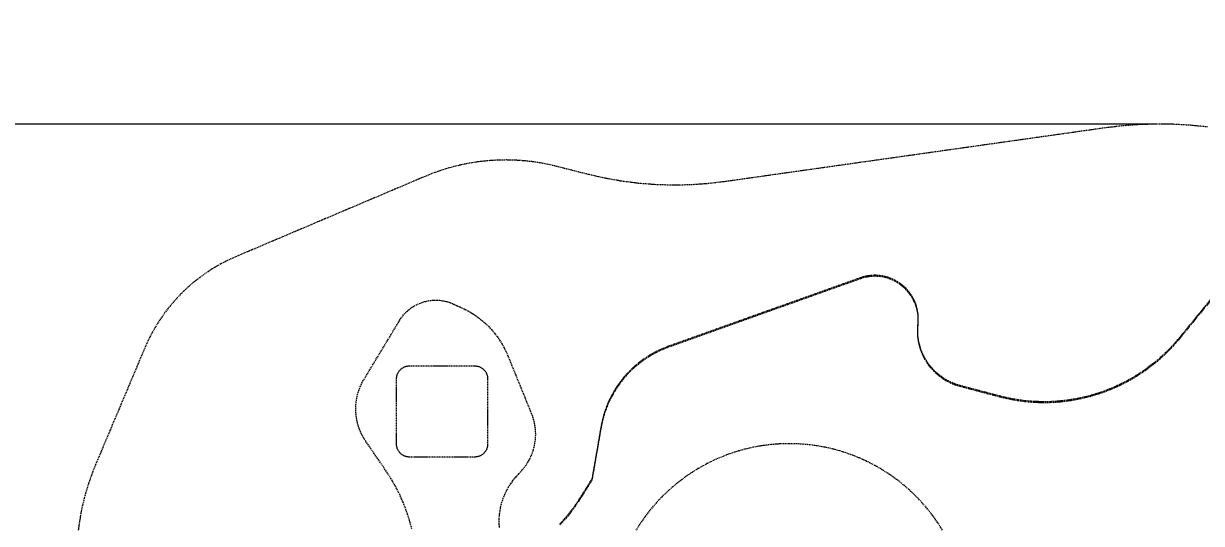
# Model space of a CAD drawing. Header units: millimetres. Extents: x -3208 to 2919, y -2524 to 2306.
# Drawn here: x -1013 to 345, y 347 to 922 of the extents above; entities that cross this region are included whole.
import ezdxf

# ---------------------------------------------------------------- set-up
doc = ezdxf.new("R2010")
doc.units = ezdxf.units.MM
doc.linetypes.add('HIDDEN', pattern=[1.905, 1.27, -0.635])
for name, color, linetype in [('DIKOM_ОБЪЕКТ', 7, 'Continuous'), ('DIKOM_РАЗМЕР_ЗОНА', 7, 'Continuous'), ('DIKOM_РАЗМЕР_ОБЪЕКТА', 7, 'Continuous')]:
    doc.layers.add(name, color=color, linetype=linetype)
doc.styles.add('style1', font='arialbd.ttf', dxfattribs={"width": 0.8})
doc.dimstyles.new('1-50', dxfattribs={"dimtxt": 300, "dimasz": 200, "dimexe": 100, "dimexo": 0, "dimgap": 100, "dimtad": 1, "dimtxsty": 'style1', "dimcen": 200, "dimclrd": 7, "dimclre": 7, "dimclrt": 7, "dimadec": 1, "dimazin": 2, "dimtfac": 1, "dimtmove": 0, "dimatfit": 2, "dimfxl": 0, "dimlwd": 25, "dimlwe": 18, "dimarcsym": 0})

# ---------------------------------------------------------------- blocks, each defined once
blk = doc.blocks.new('*D1')
at = {"layer": 'Defpoints', "color": 0, "transparency": 16777216}
for p in [(292.4, 806.3), (-1357.1, -414), (723.2, -414)]:
    blk.add_point(p, dxfattribs=at)
at = {"layer": 'DIKOM_РАЗМЕР_ОБЪЕКТА', "color": 7, "lineweight": 18, "transparency": 16777216}
for p, q in [((292.4, 806.3), (-1457.1, 806.3)), ((723.2, -414), (-1457.1, -414))]:
    blk.add_line(p, q, dxfattribs=at)
at = {"layer": 'DIKOM_РАЗМЕР_ОБЪЕКТА', "color": 7, "lineweight": 25, "transparency": 16777216}
blk.add_line((-1357.1, 606.3), (-1357.1, -214), dxfattribs=at)
at = {"layer": 'DIKOM_РАЗМЕР_ОБЪЕКТА', "color": 7, "transparency": 16777216}
for points in [[(-1390.4, 606.3), (-1323.8, 606.3), (-1357.1, 806.3)], [(-1390.4, -214), (-1323.8, -214), (-1357.1, -414)]]:
    blk.add_solid(points, dxfattribs=at)
at = {"layer": 'DIKOM_РАЗМЕР_ОБЪЕКТА', "color": 7, "transparency": 16777216, "insert": (-1610.3, 196.1), "char_height": 300, "attachment_point": 5, "rotation": 90, "style": 'style1'}
blk.add_mtext('{\\fArial|b0|i0|c204|p34;1220}', dxfattribs=at)
blk = doc.blocks.new('*D3')
at = {"layer": 'Defpoints', "color": 0, "transparency": 16777216}
for p in [(1483, 2306.3), (-2758.2, -1909), (1483, -1909)]:
    blk.add_point(p, dxfattribs=at)
at = {"layer": 'DIKOM_РАЗМЕР_ЗОНА', "color": 7, "lineweight": 18, "transparency": 16777216}
for p, q in [((1483, 2306.3), (-2858.2, 2306.3)), ((1483, -1909), (-2858.2, -1909))]:
    blk.add_line(p, q, dxfattribs=at)
at = {"layer": 'DIKOM_РАЗМЕР_ЗОНА', "color": 7, "lineweight": 25, "transparency": 16777216}
blk.add_line((-2758.2, 2106.3), (-2758.2, -1709), dxfattribs=at)
at = {"layer": 'DIKOM_РАЗМЕР_ЗОНА', "color": 7, "transparency": 16777216}
for points in [[(-2791.5, 2106.3), (-2724.8, 2106.3), (-2758.2, 2306.3)], [(-2791.5, -1709), (-2724.8, -1709), (-2758.2, -1909)]]:
    blk.add_solid(points, dxfattribs=at)
at = {"layer": 'DIKOM_РАЗМЕР_ЗОНА', "color": 7, "transparency": 16777216, "insert": (-3011.3, 130.9), "char_height": 300, "attachment_point": 5, "rotation": 90, "style": 'style1'}
blk.add_mtext('{\\fArial|b0|i0|c204|p34;4220}', dxfattribs=at)

msp = doc.modelspace()

# ---------------------------------------------------------------- linework, layer by layer
at = {"layer": 'DIKOM_ОБЪЕКТ', "color": 7, "linetype": 'HIDDEN', "lineweight": 15}
for p, q in [((233.212, 801.841), (-205.679, 739.887)), ((233.212, 801.841), (-205.679, 739.887)), ((252.901, 804.182), (233.212, 801.841)), ((252.901, 804.182), (233.212, 801.841)), ((272.645, 805.658), (252.901, 804.182)), ((272.645, 805.658), (252.901, 804.182)), ((292.416, 806.271), (272.645, 805.658)), ((292.416, 806.271), (272.645, 805.658)), ((312.185, 806.02), (292.416, 806.271)), ((312.185, 806.02), (292.416, 806.271)), ((331.925, 804.908), (312.185, 806.02)), ((331.925, 804.908), (312.185, 806.02)), ((351.607, 802.934), (331.925, 804.908)), ((351.607, 802.934), (331.925, 804.908)), ((-504.042, 760.32), (-513.442, 758.241)), ((-504.042, 760.32), (-513.442, 758.241)), ((-494.576, 762.015), (-504.042, 760.32)), ((-494.576, 762.015), (-504.042, 760.32)), ((-485.057, 763.326), (-494.576, 762.015)), ((-485.057, 763.326), (-494.576, 762.015)), ((-475.497, 764.25), (-485.057, 763.326)), ((-475.497, 764.25), (-485.057, 763.326)), ((-465.907, 764.787), (-475.497, 764.25)), ((-465.907, 764.787), (-475.497, 764.25)), ((-456.3, 764.937), (-465.907, 764.787)), ((-456.3, 764.937), (-465.907, 764.787)), ((-446.686, 764.698), (-456.3, 764.937)), ((-446.687, 764.698), (-456.3, 764.937)), ((-437.079, 764.069), (-446.687, 764.698)), ((-437.079, 764.069), (-446.686, 764.698)), ((-427.49, 763.05), (-437.079, 764.069)), ((-427.49, 763.05), (-437.079, 764.069)), ((-417.931, 761.639), (-427.49, 763.05)), ((-417.931, 761.639), (-427.49, 763.05)), ((-408.414, 759.836), (-417.931, 761.639)), ((-408.414, 759.836), (-417.931, 761.639)), ((-541.133, 749.707), (-550.154, 746.1)), ((-541.133, 749.707), (-550.154, 746.1)), ((-532, 752.933), (-541.133, 749.707)), ((-532, 752.933), (-541.133, 749.707)), ((-522.765, 755.778), (-532, 752.933)), ((-522.765, 755.778), (-532, 752.933)), ((-513.442, 758.241), (-522.765, 755.778)), ((-513.442, 758.241), (-522.765, 755.778)), ((-398.95, 757.64), (-408.414, 759.836)), ((-398.95, 757.64), (-408.414, 759.836)), ((-362.437, 748.377), (-398.95, 757.64)), ((-362.437, 748.377), (-398.95, 757.64)), ((-343.145, 743.98), (-362.437, 748.377)), ((-343.145, 743.98), (-362.437, 748.377)), ((-550.154, 746.1), (-768.573, 653.55)), ((-550.154, 746.1), (-768.573, 653.55)), ((-323.697, 740.532), (-343.145, 743.98)), ((-323.697, 740.532), (-343.145, 743.98)), ((-304.128, 738.035), (-323.697, 740.532)), ((-304.128, 738.035), (-323.697, 740.532)), ((-284.472, 736.492), (-304.128, 738.035)), ((-284.472, 736.492), (-304.128, 738.035)), ((-264.764, 735.903), (-284.472, 736.492)), ((-264.764, 735.903), (-284.472, 736.492)), ((-245.039, 736.272), (-264.764, 735.903)), ((-245.039, 736.272), (-264.764, 735.903)), ((-225.332, 737.599), (-245.039, 736.272)), ((-225.332, 737.599), (-245.039, 736.272)), ((-205.679, 739.887), (-225.332, 737.599)), ((-205.679, 739.887), (-225.332, 737.599)), ((-768.573, 653.55), (-777.314, 649.592)), ((-768.573, 653.55), (-777.314, 649.592)), ((-794.073, 640.485), (-802.065, 635.359)), ((-794.073, 640.485), (-802.065, 635.359)), ((-785.818, 645.234), (-794.073, 640.485)), ((-785.818, 645.234), (-794.073, 640.485)), ((-777.314, 649.592), (-785.818, 645.234)), ((-777.314, 649.592), (-785.818, 645.234)), ((-809.786, 629.867), (-817.221, 624.021)), ((-809.786, 629.867), (-817.221, 624.021)), ((-802.065, 635.359), (-809.786, 629.867)), ((-802.065, 635.359), (-809.786, 629.867)), ((-48.73, 629.263), (-269.629, 550.586)), ((-48.73, 628.105), (-269.629, 549.428)), ((-45.468, 630.305), (-48.73, 629.263)), ((-45.468, 629.147), (-48.73, 628.105)), ((-42.207, 631.115), (-45.468, 630.305)), ((-42.207, 629.957), (-45.468, 629.147)), ((-38.955, 631.697), (-42.207, 631.115)), ((-38.955, 630.539), (-42.207, 629.957)), ((-35.718, 632.059), (-38.955, 631.697)), ((-35.718, 630.901), (-38.955, 630.539)), ((-32.504, 632.206), (-35.718, 632.059)), ((-32.504, 631.047), (-35.718, 630.901)), ((-29.322, 632.143), (-32.504, 632.206)), ((-29.322, 630.985), (-32.504, 631.047)), ((-26.178, 631.877), (-29.322, 632.143)), ((-26.178, 630.719), (-29.322, 630.985)), ((-23.079, 631.414), (-26.178, 631.877)), ((-23.079, 630.256), (-26.178, 630.719)), ((-20.034, 630.76), (-23.079, 631.414)), ((-20.034, 629.602), (-23.079, 630.256)), ((-17.05, 629.92), (-20.034, 630.76)), ((-17.05, 628.762), (-20.034, 629.602)), ((-14.135, 628.901), (-17.05, 629.92)), ((-14.135, 627.743), (-17.05, 628.762)), ((-11.295, 627.708), (-14.135, 628.901)), ((-11.295, 626.55), (-14.135, 627.743)), ((-8.539, 626.348), (-11.295, 627.708)), ((-8.539, 625.19), (-11.295, 626.55)), ((-5.874, 624.826), (-8.539, 626.348)), ((-5.874, 623.668), (-8.539, 625.19)), ((-3.308, 623.149), (-5.874, 624.826)), ((-831.191, 611.311), (-837.703, 604.471)), ((-831.191, 611.311), (-837.703, 604.471)), ((-824.36, 617.831), (-831.191, 611.311)), ((-824.36, 617.831), (-831.191, 611.311)), ((-817.221, 624.021), (-824.36, 617.831)), ((-817.221, 624.021), (-824.36, 617.831)), ((-3.308, 621.991), (-5.874, 623.668)), ((-0.847, 621.322), (-3.308, 623.149)), ((-0.847, 620.164), (-3.308, 621.991)), ((1.499, 619.351), (-0.847, 621.322)), ((1.499, 618.193), (-0.847, 620.164)), ((3.725, 617.242), (1.499, 619.351)), ((3.725, 616.084), (1.499, 618.193)), ((5.822, 615.002), (3.725, 617.242)), ((5.822, 613.843), (3.725, 616.084)), ((7.783, 612.635), (5.822, 615.002)), ((7.783, 611.477), (5.822, 613.843)), ((9.601, 610.148), (7.783, 612.635)), ((9.601, 608.99), (7.783, 611.477)), ((366.672, 618.57), (319.644, 560.88)), ((366.672, 617.412), (319.644, 559.722)), ((-837.703, 604.471), (-843.882, 597.324)), ((-837.703, 604.471), (-843.882, 597.324)), ((11.267, 607.548), (9.601, 610.148)), ((11.267, 606.39), (9.601, 608.99)), ((12.774, 604.839), (11.267, 607.548)), ((12.774, 603.681), (11.267, 606.39)), ((14.115, 602.028), (12.774, 604.839)), ((14.115, 600.87), (12.774, 603.681)), ((15.282, 599.121), (14.115, 602.028)), ((15.282, 597.963), (14.115, 600.87)), ((16.268, 596.124), (15.282, 599.121)), ((16.268, 594.966), (15.282, 597.963)), ((-849.719, 589.881), (-855.201, 582.153)), ((-849.719, 589.881), (-855.201, 582.153)), ((-843.882, 597.324), (-849.719, 589.881)), ((-843.882, 597.324), (-849.719, 589.881)), ((17.066, 593.042), (16.268, 596.124)), ((17.066, 591.884), (16.268, 594.966)), ((17.667, 589.882), (17.066, 593.042)), ((17.667, 588.724), (17.066, 591.884)), ((18.064, 586.649), (17.667, 589.882)), ((18.064, 585.491), (17.667, 588.724)), ((18.25, 583.35), (18.064, 586.649)), ((18.25, 582.192), (18.064, 585.491)), ((-860.317, 574.154), (-865.054, 565.893)), ((-860.317, 574.154), (-865.054, 565.893)), ((-855.201, 582.153), (-860.317, 574.154)), ((-855.201, 582.153), (-860.317, 574.154)), ((17.514, 569.968), (17.634, 572.979)), ((17.514, 568.81), (17.634, 571.821)), ((17.634, 572.979), (17.895, 576.007)), ((17.634, 571.821), (17.895, 574.849)), ((17.895, 576.007), (17.957, 576.576)), ((17.895, 574.849), (17.957, 575.418)), ((17.957, 576.576), (18.217, 579.99)), ((17.957, 575.418), (18.217, 578.832)), ((18.217, 579.99), (18.25, 583.35)), ((18.217, 578.832), (18.25, 582.192)), ((-869.401, 557.383), (-873.347, 548.636)), ((-869.401, 557.383), (-873.347, 548.636)), ((-865.054, 565.893), (-869.401, 557.383)), ((-865.054, 565.893), (-869.401, 557.383)), ((17.53, 566.977), (17.514, 569.968)), ((17.53, 565.819), (17.514, 568.81)), ((17.681, 564.011), (17.53, 566.977)), ((17.681, 562.853), (17.53, 565.819)), ((17.964, 561.071), (17.681, 564.011)), ((17.964, 559.913), (17.681, 562.853)), ((18.376, 558.163), (17.964, 561.071)), ((18.377, 557.005), (17.964, 559.913)), ((18.916, 555.29), (18.376, 558.163)), ((18.916, 554.132), (18.377, 557.005)), ((319.644, 560.88), (314.866, 555.232)), ((319.644, 559.722), (314.866, 554.074)), ((-873.347, 548.636), (-930.206, 413.953)), ((-873.347, 548.636), (-930.206, 413.953)), ((-284.368, 544.196), (-291.31, 540.317)), ((-277.135, 547.625), (-284.368, 544.196)), ((-277.135, 546.467), (-284.368, 543.038)), ((-269.629, 550.586), (-277.135, 547.625)), ((-269.629, 549.428), (-277.135, 546.467)), ((19.581, 552.454), (18.916, 555.29)), ((19.581, 551.296), (18.916, 554.132)), ((20.368, 549.661), (19.581, 552.454)), ((20.368, 548.503), (19.581, 551.296)), ((21.275, 546.913), (20.368, 549.661)), ((21.275, 545.755), (20.368, 548.503)), ((22.299, 544.214), (21.275, 546.913)), ((22.299, 543.056), (21.275, 545.755)), ((23.438, 541.567), (22.299, 544.214)), ((304.785, 544.557), (299.495, 539.535)), ((304.785, 543.399), (299.495, 538.377)), ((309.91, 549.79), (304.785, 544.557)), ((309.91, 548.632), (304.785, 543.399)), ((314.866, 555.232), (309.91, 549.79)), ((314.866, 554.074), (309.91, 548.632)), ((-304.255, 531.294), (-310.225, 526.19)), ((-304.255, 530.136), (-310.225, 525.032)), ((-297.945, 536.01), (-304.255, 531.294)), ((-297.944, 534.852), (-304.255, 530.136)), ((-291.31, 540.317), (-297.945, 536.01)), ((-291.31, 539.159), (-297.944, 534.852)), ((-284.368, 543.038), (-291.31, 539.159)), ((23.438, 540.409), (22.299, 543.056)), ((24.69, 538.977), (23.438, 541.567)), ((24.69, 537.819), (23.438, 540.409)), ((26.051, 536.447), (24.69, 538.977)), ((26.051, 535.288), (24.69, 537.819)), ((27.52, 533.979), (26.051, 536.447)), ((27.52, 532.821), (26.051, 535.288)), ((29.094, 531.579), (27.52, 533.979)), ((29.095, 530.421), (27.52, 532.821)), ((30.771, 529.249), (29.094, 531.579)), ((30.771, 528.091), (29.095, 530.421)), ((288.453, 530.132), (282.712, 525.755)), ((294.049, 534.726), (288.453, 530.132)), ((294.049, 533.568), (288.453, 528.974)), ((299.495, 539.535), (294.049, 534.726)), ((299.495, 538.377), (294.049, 533.568)), ((-315.838, 520.716), (-321.077, 514.893)), ((-315.838, 519.558), (-321.077, 513.735)), ((-310.225, 526.19), (-315.838, 520.716)), ((-310.225, 525.032), (-315.838, 519.558)), ((32.548, 526.994), (30.771, 529.249)), ((32.548, 525.836), (30.771, 528.091)), ((34.422, 524.816), (32.548, 526.994)), ((34.423, 523.658), (32.548, 525.836)), ((36.392, 522.719), (34.422, 524.816)), ((36.392, 521.561), (34.423, 523.658)), ((38.455, 520.707), (36.392, 522.719)), ((38.455, 519.549), (36.392, 521.561)), ((40.607, 518.784), (38.455, 520.707)), ((40.607, 517.625), (38.455, 519.549)), ((42.848, 516.952), (40.607, 518.784)), ((42.848, 515.794), (40.607, 517.625)), ((45.174, 515.216), (42.848, 516.952)), ((270.826, 517.663), (264.694, 513.951)), ((270.827, 516.505), (264.694, 512.793)), ((276.835, 521.598), (270.826, 517.663)), ((276.835, 520.44), (270.827, 516.505)), ((282.712, 525.755), (276.835, 521.598)), ((282.712, 524.597), (276.835, 520.44)), ((288.453, 528.974), (282.712, 524.597)), ((-325.924, 508.74), (-330.364, 502.278)), ((-325.924, 507.582), (-330.364, 501.12)), ((-321.077, 514.893), (-325.924, 508.74)), ((-321.077, 513.735), (-325.924, 507.582)), ((45.174, 514.058), (42.848, 515.794)), ((47.583, 513.58), (45.174, 515.216)), ((47.583, 512.422), (45.174, 514.058)), ((50.072, 512.046), (47.583, 513.58)), ((50.072, 510.888), (47.583, 512.422)), ((52.639, 510.619), (50.072, 512.046)), ((52.639, 509.461), (50.072, 510.888)), ((55.281, 509.301), (52.639, 510.619)), ((55.281, 508.143), (52.639, 509.461)), ((57.997, 508.097), (55.281, 509.301)), ((57.997, 506.939), (55.281, 508.143)), ((60.783, 507.01), (57.997, 508.097)), ((60.783, 505.852), (57.997, 506.939)), ((63.637, 506.044), (60.783, 507.01)), ((63.637, 504.886), (60.783, 505.852)), ((66.557, 505.202), (63.637, 506.044)), ((66.557, 504.044), (63.637, 504.886)), ((111.803, 493.269), (66.557, 505.202)), ((111.803, 492.111), (66.557, 504.044)), ((245.621, 504.181), (239.059, 501.386)), ((245.621, 503.023), (239.059, 500.228)), ((252.085, 507.208), (245.621, 504.181)), ((252.085, 506.05), (245.621, 503.023)), ((258.445, 510.466), (252.085, 507.208)), ((258.445, 509.308), (252.085, 506.05)), ((264.694, 513.951), (258.445, 510.466)), ((264.694, 512.793), (258.445, 509.308)), ((-334.379, 495.527), (-337.953, 488.506)), ((-334.379, 494.369), (-337.953, 487.348)), ((-330.364, 502.278), (-334.379, 495.527)), ((-330.364, 501.12), (-334.379, 494.369)), ((118.99, 491.513), (111.803, 493.269)), ((118.99, 490.355), (111.803, 492.111)), ((126.199, 490.029), (118.99, 491.513)), ((126.199, 488.871), (118.99, 490.355)), ((133.422, 488.813), (126.199, 490.029)), ((133.422, 487.655), (126.199, 488.871)), ((140.654, 487.864), (133.422, 488.813)), ((198.01, 489.618), (190.95, 488.51)), ((205.018, 490.973), (198.01, 489.618)), ((205.018, 489.815), (198.01, 488.46)), ((211.968, 492.574), (205.018, 490.973)), ((211.968, 491.416), (205.018, 489.815)), ((218.854, 494.418), (211.968, 492.574)), ((218.854, 493.26), (211.968, 491.416)), ((225.669, 496.502), (218.854, 494.418)), ((225.669, 495.344), (218.854, 493.26)), ((232.406, 498.826), (225.669, 496.502)), ((232.406, 497.668), (225.669, 495.344)), ((239.059, 501.386), (232.406, 498.826)), ((239.059, 500.228), (232.406, 497.668)), ((-341.069, 481.236), (-343.71, 473.735)), ((-341.069, 480.077), (-343.71, 472.577)), ((-337.953, 488.506), (-341.069, 481.236)), ((-337.953, 487.348), (-341.069, 480.077)), ((140.654, 486.706), (133.422, 487.655)), ((147.887, 487.179), (140.654, 487.864)), ((147.887, 486.021), (140.654, 486.706)), ((155.116, 486.757), (147.887, 487.179)), ((155.116, 485.599), (147.887, 486.021)), ((162.332, 486.596), (155.116, 486.757)), ((162.332, 485.438), (155.116, 485.599)), ((169.531, 486.692), (162.332, 486.596)), ((169.531, 485.534), (162.332, 485.438)), ((176.704, 487.045), (169.531, 486.692)), ((176.704, 485.887), (169.531, 485.534)), ((183.846, 487.652), (176.704, 487.045)), ((183.847, 486.494), (176.704, 485.887)), ((190.95, 488.51), (183.846, 487.652)), ((190.95, 487.352), (183.847, 486.494)), ((198.01, 488.46), (190.95, 487.352)), ((-345.86, 466.025), (-347.501, 458.124)), ((-345.859, 464.867), (-347.501, 456.966)), ((-343.71, 473.735), (-345.86, 466.025)), ((-343.71, 472.577), (-345.859, 464.867)), ((-347.501, 458.124), (-357.911, 397.936)), ((-347.501, 456.966), (-357.911, 396.778)), ((-161.98, 435.986, 0), (-172.15, 434.167, 0)), ((-151.645, 437.301, 0), (-161.98, 435.986, 0)), ((-141.159, 438.1, 0), (-151.645, 437.301, 0)), ((-130.534, 438.37, 0), (-141.159, 438.1, 0)), ((-119.91, 438.1, 0), (-130.534, 438.37, 0)), ((-109.424, 437.301, 0), (-119.91, 438.1, 0)), ((-99.089, 435.986, 0), (-109.424, 437.301, 0)), ((-88.919, 434.167, 0), (-99.089, 435.986, 0)), ((-210.924, 422.116, 0), (-220.076, 417.975, 0)), ((-201.542, 425.819, 0), (-210.924, 422.116, 0)), ((-191.944, 429.071, 0), (-201.542, 425.819, 0)), ((-182.142, 431.858, 0), (-191.944, 429.071, 0)), ((-172.15, 434.167, 0), (-182.142, 431.858, 0)), ((-78.927, 431.858, 0), (-88.919, 434.167, 0)), ((-69.125, 429.071, 0), (-78.927, 431.858, 0)), ((-59.526, 425.819, 0), (-69.125, 429.071, 0)), ((-50.145, 422.116, 0), (-59.526, 425.819, 0)), ((-40.993, 417.975, 0), (-50.145, 422.116, 0)), ((-930.206, 413.953), (-933.85, 404.873)), ((-930.206, 413.953), (-933.85, 404.873)), ((-237.638, 408.43, 0), (-246.023, 403.052, 0)), ((-228.985, 413.409, 0), (-237.638, 408.43, 0)), ((-220.076, 417.975, 0), (-228.985, 413.409, 0)), ((-32.084, 413.409, 0), (-40.993, 417.975, 0)), ((-23.43, 408.43, 0), (-32.084, 413.409, 0)), ((-15.046, 403.052, 0), (-23.43, 408.43, 0)), ((-937.161, 395.69), (-940.139, 386.413)), ((-937.161, 395.69), (-940.139, 386.413)), ((-933.85, 404.873), (-937.161, 395.69)), ((-933.85, 404.873), (-937.161, 395.69)), ((-357.911, 397.936), (-371.128, 376.73)), ((-357.911, 396.778), (-371.128, 375.572)), ((-254.125, 397.287, 0), (-261.933, 391.15, 0)), ((-246.023, 403.052, 0), (-254.125, 397.287, 0)), ((-6.943, 397.287, 0), (-15.046, 403.052, 0)), ((0.864, 391.15, 0), (-6.943, 397.287, 0)), ((-940.139, 386.413), (-942.783, 377.05)), ((-940.139, 386.413), (-942.783, 377.05)), ((-269.433, 384.652, 0), (-276.611, 377.808, 0)), ((-261.933, 391.15, 0), (-269.433, 384.652, 0)), ((8.364, 384.652, 0), (0.864, 391.15, 0)), ((15.543, 377.808, 0), (8.364, 384.652, 0)), ((-945.091, 367.611), (-947.061, 358.106)), ((-945.091, 367.611), (-947.061, 358.106)), ((-942.783, 377.05), (-945.091, 367.611)), ((-942.783, 377.05), (-945.091, 367.611)), ((-371.128, 376.73), (-378.486, 365.768)), ((-371.128, 375.572), (-378.486, 364.61)), ((-283.456, 370.629, 0), (-289.954, 363.129, 0)), ((-276.611, 377.808, 0), (-283.456, 370.629, 0)), ((22.387, 370.629, 0), (15.543, 377.808, 0)), ((28.885, 363.129, 0), (22.387, 370.629, 0)), ((-947.061, 358.106), (-948.694, 348.542)), ((-947.061, 358.106), (-948.694, 348.542)), ((-386.502, 355.412), (-395.136, 345.682)), ((-386.502, 354.254), (-395.136, 344.524)), ((-378.486, 365.768), (-386.502, 355.412)), ((-378.486, 364.61), (-386.502, 354.254)), ((-296.091, 355.322, 0), (-301.855, 347.219, 0)), ((-289.954, 363.129, 0), (-296.091, 355.322, 0)), ((35.022, 355.322, 0), (28.885, 363.129, 0)), ((40.787, 347.219, 0), (35.022, 355.322, 0)), ((-948.694, 348.542), (-949.988, 338.93)), ((-948.694, 348.542), (-949.988, 338.93)), ((-301.855, 347.219, 0), (-307.233, 338.835, 0)), ((46.165, 338.835, 0), (40.787, 347.219, 0))]:
    msp.add_line(p, q, dxfattribs=at)
at = {"layer": 'DIKOM_ОБЪЕКТ', "color": 7, "linetype": 'HIDDEN', "lineweight": 15, "extrusion": (1.86895e-07, -2.66914e-07, 1)}
for p, q in [((-562.648, 596.945, 0), (-560.772, 597.986, 0)), ((-560.772, 597.986, 0), (-558.856, 598.942, 0)), ((-558.856, 598.942, 0), (-556.901, 599.812, 0)), ((-556.901, 599.812, 0), (-554.912, 600.595, 0)), ((-554.912, 600.595, 0), (-552.891, 601.29, 0)), ((-552.891, 601.29, 0), (-550.842, 601.896, 0)), ((-550.842, 601.896, 0), (-548.767, 602.412, 0)), ((-548.767, 602.412, 0), (-546.67, 602.837, 0)), ((-546.67, 602.837, 0), (-544.555, 603.169, 0)), ((-544.555, 603.169, 0), (-542.423, 603.409, 0)), ((-542.423, 603.409, 0), (-540.278, 603.554, 0)), ((-540.278, 603.554, 0), (-538.124, 603.605, 0)), ((-538.124, 603.605, 0), (-535.964, 603.559, 0)), ((-535.964, 603.559, 0), (-533.8, 603.416, 0)), ((-533.8, 603.416, 0), (-531.636, 603.175, 0)), ((-531.636, 603.175, 0), (-529.475, 602.835, 0)), ((-529.475, 602.835, 0), (-527.32, 602.395, 0)), ((-527.32, 602.395, 0), (-525.175, 601.854, 0)), ((-525.175, 601.854, 0), (-523.042, 601.21, 0)), ((-523.042, 601.21, 0), (-520.924, 600.463, 0)), ((-520.924, 600.463, 0), (-518.825, 599.613, 0)), ((-518.825, 599.613, 0), (-509.847, 595.73, 0)), ((-578.453, 582.077, 0), (-577.161, 583.913, 0)), ((-577.161, 583.913, 0), (-575.797, 585.674, 0)), ((-575.797, 585.674, 0), (-574.363, 587.36, 0)), ((-574.363, 587.36, 0), (-572.863, 588.968, 0)), ((-572.863, 588.968, 0), (-571.299, 590.498, 0)), ((-571.299, 590.498, 0), (-569.676, 591.95, 0)), ((-569.676, 591.95, 0), (-567.996, 593.321, 0)), ((-567.996, 593.321, 0), (-566.263, 594.611, 0)), ((-566.263, 594.611, 0), (-564.479, 595.82, 0)), ((-564.479, 595.82, 0), (-562.648, 596.945, 0)), ((-509.847, 595.73, 0), (-505.233, 593.6, 0)), ((-505.233, 593.6, 0), (-500.748, 591.256, 0)), ((-500.748, 591.256, 0), (-496.398, 588.707, 0)), ((-496.398, 588.707, 0), (-492.188, 585.957, 0)), ((-492.188, 585.957, 0), (-488.126, 583.013, 0)), ((-620.673, 512.371, 0), (-579.67, 580.166, 0)), ((-579.67, 580.166, 0), (-578.453, 582.077, 0)), ((-488.126, 583.013, 0), (-484.217, 579.882, 0)), ((-484.217, 579.882, 0), (-480.468, 576.57, 0)), ((-480.468, 576.57, 0), (-476.885, 573.083, 0)), ((-476.885, 573.083, 0), (-473.473, 569.427, 0)), ((-473.473, 569.427, 0), (-470.24, 565.61, 0)), ((-470.24, 565.61, 0), (-467.191, 561.637, 0)), ((-467.191, 561.637, 0), (-464.332, 557.514, 0)), ((-464.332, 557.514, 0), (-461.671, 553.248, 0)), ((-461.671, 553.248, 0), (-459.212, 548.846, 0)), ((-459.212, 548.846, 0), (-456.963, 544.313, 0)), ((-456.963, 544.313, 0), (-454.929, 539.656, 0)), ((-454.929, 539.656, 0), (-427.905, 473.406, 0)), ((-583.023, 515.231, 0), (-582.891, 515.969, 0)), ((-582.891, 515.969, 0), (-582.724, 516.695, 0)), ((-582.724, 516.695, 0), (-582.521, 517.406, 0)), ((-582.521, 517.406, 0), (-582.285, 518.103, 0)), ((-582.285, 518.103, 0), (-582.017, 518.784, 0)), ((-582.017, 518.784, 0), (-581.716, 519.448, 0)), ((-581.716, 519.448, 0), (-581.385, 520.095, 0)), ((-581.385, 520.095, 0), (-581.023, 520.723, 0)), ((-581.023, 520.723, 0), (-580.633, 521.332, 0)), ((-580.633, 521.332, 0), (-580.214, 521.92, 0)), ((-580.214, 521.92, 0), (-579.769, 522.487, 0)), ((-579.769, 522.487, 0), (-579.297, 523.031, 0)), ((-579.297, 523.031, 0), (-578.8, 523.552, 0)), ((-578.8, 523.552, 0), (-578.279, 524.049, 0)), ((-578.279, 524.049, 0), (-577.735, 524.521, 0)), ((-577.735, 524.521, 0), (-577.168, 524.966, 0)), ((-577.168, 524.966, 0), (-576.58, 525.385, 0)), ((-576.58, 525.385, 0), (-575.971, 525.775, 0)), ((-575.971, 525.775, 0), (-575.343, 526.137, 0)), ((-575.343, 526.137, 0), (-574.696, 526.468, 0)), ((-574.696, 526.468, 0), (-574.032, 526.769, 0)), ((-574.032, 526.769, 0), (-573.351, 527.038, 0)), ((-573.351, 527.038, 0), (-572.654, 527.274, 0)), ((-572.654, 527.274, 0), (-571.943, 527.476, 0)), ((-571.943, 527.476, 0), (-571.217, 527.643, 0)), ((-571.217, 527.643, 0), (-570.479, 527.776, 0)), ((-570.479, 527.776, 0), (-569.729, 527.871, 0)), ((-569.729, 527.871, 0), (-568.968, 527.929, 0)), ((-568.968, 527.929, 0), (-568.196, 527.949, 0)), ((-568.196, 527.949, 0), (-493.196, 527.949, 0)), ((-493.196, 527.949, 0), (-492.425, 527.929, 0)), ((-492.425, 527.929, 0), (-491.664, 527.871, 0)), ((-491.664, 527.871, 0), (-490.914, 527.776, 0)), ((-490.914, 527.776, 0), (-490.176, 527.644, 0)), ((-490.176, 527.644, 0), (-489.45, 527.476, 0)), ((-489.45, 527.476, 0), (-488.739, 527.274, 0)), ((-488.739, 527.274, 0), (-488.042, 527.037, 0)), ((-488.042, 527.037, 0), (-487.361, 526.769, 0)), ((-487.361, 526.769, 0), (-486.697, 526.468, 0)), ((-486.697, 526.468, 0), (-486.05, 526.137, 0)), ((-486.05, 526.137, 0), (-485.422, 525.775, 0)), ((-485.422, 525.775, 0), (-484.813, 525.385, 0)), ((-484.813, 525.385, 0), (-484.225, 524.966, 0)), ((-484.225, 524.966, 0), (-483.658, 524.521, 0)), ((-483.658, 524.521, 0), (-483.114, 524.049, 0)), ((-483.114, 524.049, 0), (-482.593, 523.552, 0)), ((-482.593, 523.552, 0), (-482.096, 523.031, 0)), ((-482.096, 523.031, 0), (-481.624, 522.487, 0)), ((-481.624, 522.487, 0), (-481.179, 521.92, 0)), ((-481.179, 521.92, 0), (-480.76, 521.332, 0)), ((-480.76, 521.332, 0), (-480.37, 520.723, 0)), ((-480.37, 520.723, 0), (-480.008, 520.095, 0)), ((-480.008, 520.095, 0), (-479.677, 519.448, 0)), ((-479.677, 519.448, 0), (-479.376, 518.784, 0)), ((-479.376, 518.784, 0), (-479.107, 518.103, 0)), ((-479.107, 518.103, 0), (-478.871, 517.406, 0)), ((-478.871, 517.406, 0), (-478.669, 516.695, 0)), ((-478.669, 516.695, 0), (-478.501, 515.969, 0)), ((-478.501, 515.969, 0), (-478.369, 515.231, 0)), ((-625.898, 501.644, 0), (-625.018, 503.843, 0)), ((-625.018, 503.843, 0), (-624.056, 506.018, 0)), ((-624.056, 506.018, 0), (-623.011, 508.166, 0)), ((-623.011, 508.166, 0), (-621.883, 510.284, 0)), ((-621.883, 510.284, 0), (-620.673, 512.371, 0)), ((-583.196, 512.949, 0), (-583.177, 513.72, 0)), ((-583.196, 437.949, 0), (-583.196, 512.949, 0)), ((-583.177, 513.72, 0), (-583.119, 514.481, 0)), ((-583.119, 514.481, 0), (-583.023, 515.231, 0)), ((-478.369, 515.231, 0), (-478.274, 514.481, 0)), ((-478.274, 514.481, 0), (-478.216, 513.72, 0)), ((-478.216, 513.72, 0), (-478.196, 512.949, 0)), ((-478.196, 512.949, 0), (-478.196, 437.949, 0)), ((-629.443, 488.051, 0), (-629.058, 490.352, 0)), ((-629.058, 490.352, 0), (-628.591, 492.642, 0)), ((-628.591, 492.642, 0), (-628.041, 494.918, 0)), ((-628.041, 494.918, 0), (-627.409, 497.179, 0)), ((-627.409, 497.179, 0), (-626.695, 499.421, 0)), ((-626.695, 499.421, 0), (-625.898, 501.644, 0)), ((-630.162, 478.779, 0), (-630.105, 481.102, 0)), ((-630.137, 476.455, 0), (-630.162, 478.779, 0)), ((-630.03, 474.134, 0), (-630.137, 476.455, 0)), ((-630.105, 481.102, 0), (-629.967, 483.424, 0)), ((-629.967, 483.424, 0), (-629.746, 485.74, 0)), ((-629.746, 485.74, 0), (-629.443, 488.051, 0)), ((-629.841, 471.817, 0), (-630.03, 474.134, 0)), ((-629.57, 469.508, 0), (-629.841, 471.817, 0)), ((-629.217, 467.207, 0), (-629.57, 469.508, 0)), ((-628.783, 464.918, 0), (-629.217, 467.207, 0)), ((-628.268, 462.642, 0), (-628.783, 464.918, 0)), ((-627.671, 460.383, 0), (-628.268, 462.642, 0)), ((-427.905, 473.406, 0), (-427.04, 471.168, 0)), ((-427.04, 471.168, 0), (-426.264, 468.91, 0)), ((-426.264, 468.91, 0), (-425.576, 466.637, 0)), ((-425.576, 466.637, 0), (-424.976, 464.351, 0)), ((-424.976, 464.351, 0), (-424.463, 462.053, 0)), ((-424.463, 462.053, 0), (-424.037, 459.746, 0)), ((-626.992, 458.141, 0), (-627.671, 460.383, 0)), ((-626.232, 455.921, 0), (-626.992, 458.141, 0)), ((-625.391, 453.722, 0), (-626.232, 455.921, 0)), ((-624.469, 451.549, 0), (-625.391, 453.722, 0)), ((-623.465, 449.403, 0), (-624.469, 451.549, 0)), ((-622.381, 447.287, 0), (-623.465, 449.403, 0)), ((-424.037, 459.746, 0), (-423.697, 457.432, 0)), ((-423.697, 457.432, 0), (-423.443, 455.114, 0)), ((-423.443, 455.114, 0), (-423.274, 452.794, 0)), ((-423.19, 448.156, 0), (-423.275, 445.844, 0)), ((-423.274, 452.794, 0), (-423.19, 450.474, 0)), ((-423.19, 450.474, 0), (-423.19, 448.156, 0)), ((-621.215, 445.202, 0), (-622.381, 447.287, 0)), ((-619.969, 443.152, 0), (-621.215, 445.202, 0)), ((-618.641, 441.137, 0), (-619.969, 443.152, 0)), ((-595.109, 406.813, 0), (-618.641, 441.137, 0)), ((-583.177, 437.177, 0), (-583.196, 437.949, 0)), ((-583.119, 436.416, 0), (-583.177, 437.177, 0)), ((-583.023, 435.666, 0), (-583.119, 436.416, 0)), ((-582.891, 434.928, 0), (-583.023, 435.666, 0)), ((-582.724, 434.202, 0), (-582.891, 434.928, 0)), ((-478.502, 434.928, 0), (-478.669, 434.202, 0)), ((-478.369, 435.666, 0), (-478.502, 434.928, 0)), ((-478.274, 436.416, 0), (-478.369, 435.666, 0)), ((-478.216, 437.177, 0), (-478.274, 436.416, 0)), ((-478.196, 437.949, 0), (-478.216, 437.177, 0)), ((-424.443, 436.689, 0), (-424.94, 434.436, 0)), ((-424.027, 438.959, 0), (-424.443, 436.689, 0)), ((-423.694, 441.243, 0), (-424.027, 438.959, 0)), ((-423.443, 443.538, 0), (-423.694, 441.243, 0)), ((-423.275, 445.844, 0), (-423.443, 443.538, 0)), ((-582.521, 433.491, 0), (-582.724, 434.202, 0)), ((-582.285, 432.794, 0), (-582.521, 433.491, 0)), ((-582.017, 432.113, 0), (-582.285, 432.794, 0)), ((-581.716, 431.449, 0), (-582.017, 432.113, 0)), ((-581.385, 430.802, 0), (-581.716, 431.449, 0)), ((-581.023, 430.174, 0), (-581.385, 430.802, 0)), ((-580.633, 429.565, 0), (-581.023, 430.174, 0)), ((-580.214, 428.977, 0), (-580.633, 429.565, 0)), ((-579.769, 428.41, 0), (-580.214, 428.977, 0)), ((-579.297, 427.866, 0), (-579.769, 428.41, 0)), ((-578.8, 427.345, 0), (-579.297, 427.866, 0)), ((-578.279, 426.848, 0), (-578.8, 427.345, 0)), ((-577.735, 426.376, 0), (-578.279, 426.848, 0)), ((-577.168, 425.931, 0), (-577.735, 426.376, 0)), ((-576.58, 425.512, 0), (-577.168, 425.931, 0)), ((-575.971, 425.122, 0), (-576.58, 425.512, 0)), ((-575.343, 424.76, 0), (-575.971, 425.122, 0)), ((-574.696, 424.429, 0), (-575.343, 424.76, 0)), ((-574.032, 424.128, 0), (-574.696, 424.429, 0)), ((-573.351, 423.86, 0), (-574.032, 424.128, 0)), ((-572.654, 423.624, 0), (-573.351, 423.86, 0)), ((-571.943, 423.421, 0), (-572.654, 423.624, 0)), ((-571.217, 423.254, 0), (-571.943, 423.421, 0)), ((-570.479, 423.122, 0), (-571.217, 423.254, 0)), ((-569.729, 423.026, 0), (-570.479, 423.122, 0)), ((-568.968, 422.968, 0), (-569.729, 423.026, 0)), ((-568.196, 422.949, 0), (-568.968, 422.968, 0)), ((-493.196, 422.949, 0), (-568.196, 422.949, 0)), ((-492.425, 422.968, 0), (-493.196, 422.949, 0)), ((-491.664, 423.026, 0), (-492.425, 422.968, 0)), ((-490.914, 423.122, 0), (-491.664, 423.026, 0)), ((-490.176, 423.254, 0), (-490.914, 423.122, 0)), ((-489.45, 423.421, 0), (-490.176, 423.254, 0)), ((-488.739, 423.624, 0), (-489.45, 423.421, 0)), ((-488.042, 423.86, 0), (-488.739, 423.624, 0)), ((-487.361, 424.128, 0), (-488.042, 423.86, 0)), ((-486.697, 424.429, 0), (-487.361, 424.128, 0)), ((-486.05, 424.76, 0), (-486.697, 424.429, 0)), ((-485.422, 425.122, 0), (-486.05, 424.76, 0)), ((-484.813, 425.512, 0), (-485.422, 425.122, 0)), ((-484.225, 425.931, 0), (-484.813, 425.512, 0)), ((-483.658, 426.376, 0), (-484.225, 425.931, 0)), ((-483.114, 426.848, 0), (-483.658, 426.376, 0)), ((-482.593, 427.345, 0), (-483.114, 426.848, 0)), ((-482.096, 427.866, 0), (-482.593, 427.345, 0)), ((-481.624, 428.41, 0), (-482.096, 427.866, 0)), ((-481.179, 428.977, 0), (-481.624, 428.41, 0)), ((-480.76, 429.565, 0), (-481.179, 428.977, 0)), ((-480.37, 430.174, 0), (-480.76, 429.565, 0)), ((-480.008, 430.802, 0), (-480.37, 430.174, 0)), ((-479.677, 431.449, 0), (-480.008, 430.802, 0)), ((-479.376, 432.113, 0), (-479.677, 431.449, 0)), ((-479.107, 432.794, 0), (-479.376, 432.113, 0)), ((-478.871, 433.491, 0), (-479.107, 432.794, 0)), ((-478.669, 434.202, 0), (-478.871, 433.491, 0)), ((-429.61, 421.391, 0), (-430.666, 419.318, 0)), ((-428.633, 423.497, 0), (-429.61, 421.391, 0)), ((-427.735, 425.633, 0), (-428.633, 423.497, 0)), ((-426.916, 427.798, 0), (-427.735, 425.633, 0)), ((-426.177, 429.988, 0), (-426.916, 427.798, 0)), ((-425.518, 432.201, 0), (-426.177, 429.988, 0)), ((-424.94, 434.436, 0), (-425.518, 432.201, 0)), ((-438.616, 407.695, 0), (-440.207, 405.915, 0)), ((-437.101, 409.523, 0), (-438.616, 407.695, 0)), ((-435.661, 411.398, 0), (-437.101, 409.523, 0)), ((-434.297, 413.318, 0), (-435.661, 411.398, 0)), ((-433.009, 415.279, 0), (-434.297, 413.318, 0)), ((-431.799, 417.28, 0), (-433.009, 415.279, 0)), ((-430.666, 419.318, 0), (-431.799, 417.28, 0)), ((-589.42, 398.028, 0), (-595.109, 406.813, 0)), ((-584.209, 388.977, 0), (-589.42, 398.028, 0)), ((-448.975, 396.21, 0), (-451.834, 392.269, 0)), ((-445.854, 399.985, 0), (-448.975, 396.21, 0)), ((-442.478, 403.581, 0), (-445.854, 399.985, 0)), ((-441.872, 404.187, 0), (-442.478, 403.581, 0)), ((-440.207, 405.915, 0), (-441.872, 404.187, 0)), ((-579.485, 379.678, 0), (-584.209, 388.977, 0)), ((-456.757, 383.945, 0), (-458.812, 379.589, 0)), ((-454.43, 388.176, 0), (-456.757, 383.945, 0)), ((-451.834, 392.269, 0), (-454.43, 388.176, 0)), ((-575.255, 370.151, 0), (-579.485, 379.678, 0)), ((-571.529, 360.417, 0), (-575.255, 370.151, 0)), ((-462.089, 370.559, 0), (-463.303, 365.912, 0)), ((-460.591, 375.123, 0), (-462.089, 370.559, 0)), ((-458.812, 379.589, 0), (-460.591, 375.123, 0)), ((-568.315, 350.494, 0), (-571.529, 360.417, 0)), ((-464.862, 356.42, 0), (-465.199, 351.603, 0)), ((-464.229, 361.194, 0), (-464.862, 356.42, 0)), ((-463.303, 365.912, 0), (-464.229, 361.194, 0)), ((-565.62, 340.403, 0), (-568.315, 350.494, 0)), ((-465.199, 351.603, 0), (-465.236, 346.756, 0)), ((-465.236, 346.756, 0), (-464.968, 341.895, 0))]:
    msp.add_line(p, q, dxfattribs=at)

# ---------------------------------------------------------------- dimensions: what is measured, and where the dimension line sits
at = {"layer": 'DIKOM_РАЗМЕР_ЗОНА'}
dim = msp.add_linear_dim(base=(-2758.177, -1909.035), p1=(1483.033, 2306.271), p2=(1483.033, -1909.035), angle=90, text='{\\fArial|b0|i0|c204|p34;4220}', dimstyle='1-50', dxfattribs=at)
dim.commit()
dim.dimension.update_dxf_attribs({"geometry": '*D3', "text_midpoint": (-2758.177, 130.914), "dimtype": 160})
at = {"layer": 'DIKOM_РАЗМЕР_ОБЪЕКТА'}
dim = msp.add_linear_dim(base=(-1357.107, -414.018), p1=(292.416, 806.271), p2=(723.174, -414.018), angle=90, text='{\\fArial|b0|i0|c204|p34;1220}', dimstyle='1-50', dxfattribs=at)
dim.commit()
dim.dimension.update_dxf_attribs({"geometry": '*D1', "text_midpoint": (-1357.107, 196.126), "dimtype": 160})

doc.saveas('drawing.dxf')
